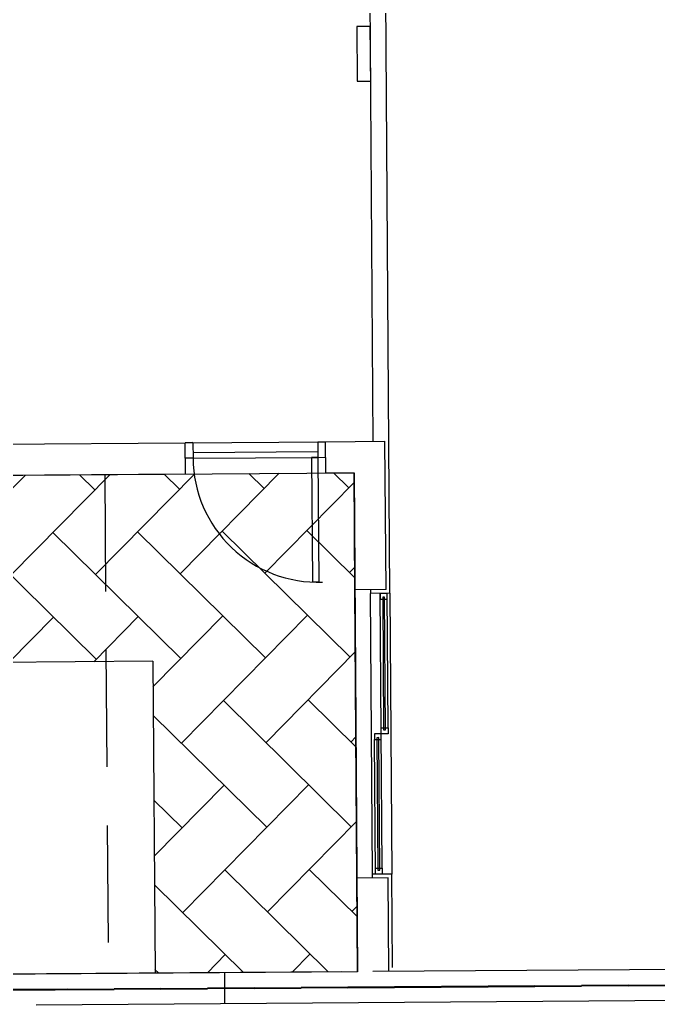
# Model space of a CAD drawing. Header units: feet. Extents: x 919634 to 928945, y 707022 to 708026.
# Drawn here: x 921024.07 to 921037.73, y 707142.37 to 707163.43 of the extents above; entities that cross this region are included whole.
import ezdxf

# ---------------------------------------------------------------- set-up
doc = ezdxf.new("R2010")
doc.units = ezdxf.units.FT
doc.header["$LTSCALE"] = 20
doc.header["$MEASUREMENT"] = 0
doc.linetypes.add('Site Plan$0$HIDDEN2', pattern=[0.1875, 0.125, -0.0625])
doc.linetypes.add('Site Plan$0$PHANTOM2', pattern=[1.25, 0.625, -0.125, 0.125, -0.125, 0.125, -0.125])
for name, color, linetype in [('-u-site-xref', 7, 'Continuous'), ('Site Plan$0$-u-site-bldg_interior', 252, 'Continuous'), ('Site Plan$0$SP-BLDG-ROOF ABOVE', 4, 'Site Plan$0$HIDDEN2'), ('Site Plan$0$SP-LOT PAVERS', 254, 'Continuous')]:
    doc.layers.add(name, color=color, linetype=linetype)
for name, color, linetype, lineweight in [('Site Plan$0$SP-LOT LINES', 252, 'Site Plan$0$PHANTOM2', 40), ('Site Plan$0$SP-SIDEWALK', 2, 'Continuous', 25), ('SP-BUILDING-FOOTPRINT', 1, 'Continuous', 25)]:
    doc.layers.add(name, color=color, linetype=linetype, lineweight=lineweight)
doc.layers.get('-u-site-xref').off()

# ---------------------------------------------------------------- blocks, each defined once
blk = doc.blocks.new('Site Plan$0$DR1H902')
for p, q in [((-0.5, 0), (-0.5, 1)), ((-0.5, 1.000000000000057), (-0.4500000000000455, 1.000000000000057)), ((-0.4500000000000455, 0), (-0.4500000000000455, 1)), ((-0.5, -5.684341886080801e-14), (-0.4500000000000455, -5.684341886080801e-14))]:
    blk.add_line(p, q)
blk.add_arc((-0.5, 0), 1, 0, 91.70698490235472)
blk = doc.blocks.new('Site Plan')
at = {"layer": 'Site Plan$0$SP-LOT PAVERS'}
h = blk.add_hatch(dxfattribs=at)
h.set_pattern_fill('AR-HBONE', color=256, scale=0.32, angle=-89.58178215075662)
h.set_pattern_definition([(315.4182178492434, (0, 0), (1.810145136983853, 0.01321298806884015), [3.84, -1.28]), (45.41821784924338, (0.9116790626081567, -0.8984660745381309), (1.810145136983853, 0.01321298806884), [3.84, -1.28])])
h.paths.add_polyline_path([(921011.0742972601, 707144.6047238099), (920991.0747676169, 707144.4618016653), (920990.9389918532, 707163.4613165258), (921010.8991621824, 707163.6038919752), (921010.9706235597, 707153.6040844824), (921031.2201055855, 707153.7489213148), (921031.2963310342, 707143.0824628564), (921026.9631486626, 707143.0514967423), (921026.915508391, 707149.717944584), (921011.0385676002, 707149.6044835942)])
at = {"layer": 'Site Plan$0$-u-site-bldg_interior'}
for p, q in [((921031.6319980096, 707154.4184843472, 2.697553342125345e-08), (921031.5605370813, 707164.4182290107, 2.697553342125345e-08)), ((921031.9885476335, 707151.1709493625, 2.697553342125345e-08), (921031.8944574113, 707164.3372798361, 2.697553342125345e-08)), ((921011.6325091419, 707154.2754981886, 2.697553342125345e-08), (921027.6086771014, 707154.3897325883, 2.697553342125345e-08)), ((921027.7753383591, 707154.3910850218, 2.697553342125345e-08), (921027.6086759479, 707154.3898940063, 2.697553342125345e-08)), ((921027.6134423169, 707153.7229215261, 2.697553342125345e-08), (921027.6086771014, 707154.3897325883, 2.697553342125345e-08)), ((921027.6086782663, 707154.3895711703, 2.697553342125345e-08), (921030.6089240921, 707154.4111731793, 2.697553342125345e-08)), ((921027.7753395126, 707154.3909236038, 2.697553342125345e-08), (921027.777722697, 707154.0574373637, 2.697553342125345e-08)), ((921030.4422616698, 707154.4099821638, 2.697553342125345e-08), (921030.608924081, 707154.4111731793, 2.697553342125345e-08)), ((921030.4422616698, 707154.4099821638, 2.697553342125345e-08), (921030.4446437007, 707154.0766573416, 2.697553342125345e-08)), ((921030.608924081, 707154.4111731793, 2.697553342125345e-08), (921031.8819916262, 707154.4202708704, 2.697553342125345e-08)), ((921030.6136881429, 707153.7445235349, 2.697553342125345e-08), (921030.608924081, 707154.4111731793, 2.697553342125345e-08)), ((921031.9046209202, 707151.2536850602, 2.697553342125345e-08), (921031.8819916262, 707154.4202708704, 2.697553342125345e-08)), ((921027.777722697, 707154.0574373637, 2.697553342125345e-08), (921027.6110602859, 707154.0562463482, 2.697553342125345e-08)), ((921027.7768294355, 707154.182434172, 2.697553342125345e-08), (921030.4437504392, 707154.2016541499, 2.697553342125345e-08)), ((921027.777722697, 707154.0574373637, 2.697553342125345e-08), (921030.4446437007, 707154.0766573416, 2.697553342125345e-08)), ((921030.4446437007, 707154.0766573416, 2.697553342125345e-08), (921030.6113061119, 707154.077848357, 2.697553342125345e-08)), ((921010.9706235597, 707153.6040844824, 2.697553342125345e-08), (921027.6134411633, 707153.723082944, 2.697553342125345e-08)), ((921030.6136881429, 707153.7445235349, 2.697553342125345e-08), (921031.2201060439, 707153.7488571642, 2.697553342125345e-08)), ((921031.2379712759, 707151.2489209983, 2.697553342125345e-08), (921031.2201060439, 707153.7488571642, 2.697553342125345e-08)), ((921031.9046208931, 707151.25368506, 2.697553342125345e-08), (921031.2379713032, 707151.2489209985, 2.697553342125345e-08)), ((921031.2820388213, 707145.082411789, 2.697553342125345e-08), (921031.2379713032, 707151.2489209985, 2.697553342125345e-08)), ((921031.5712961254, 707151.2513030295, 2.697553342125345e-08), (921031.5718916331, 707151.167971824, 2.697553342125345e-08)), ((921031.9885476063, 707151.1709493623, 2.697553342125345e-08), (921031.5718916331, 707151.167971824, 2.697553342125345e-08)), ((921031.6147681901, 707145.1681250259, 2.697553342125345e-08), (921031.5718916331, 707151.167971824, 2.697553342125345e-08)), ((921031.8222029152, 707145.2946106034, 2.697553342125346e-08), (921031.7802196199, 707151.1694605931, 2.697553342125352e-08)), ((921031.9465942463, 707148.2955761409, 2.697553342125345e-08), (921031.9260492295, 707151.1705027317, 2.697553342125345e-08)), ((921031.9885476065, 707151.1709493623, 2.697553342125345e-08), (921032.0314241635, 707145.1711025642, 2.697553342125345e-08)), ((921031.677284077, 707145.1661214381, 2.697553342125345e-08), (921031.6567215503, 707148.0434982473, 2.697553342125345e-08)), ((921031.9486884654, 707145.0871758509, 2.697553342125345e-08), (921031.2820388213, 707145.082411789, 2.697553342125345e-08)), ((921031.2963310342, 707143.0824628564, 2.697553342125345e-08), (921031.2820388485, 707145.0824117892, 2.697553342125345e-08)), ((921032.0314241633, 707145.1711025642, 2.697553342125345e-08), (921031.6147681901, 707145.1681250259, 2.697553342125345e-08)), ((921031.6153636979, 707145.0847938203, 2.697553342125345e-08), (921031.6147681901, 707145.1681250259, 2.697553342125345e-08)), ((921031.9629806783, 707143.0872269183, 2.697553342125345e-08), (921031.9486884926, 707145.0871758511, 2.697553342125345e-08)), ((921032.0457163762, 707143.1711536316, 2.697553342125345e-08), (921032.0314241905, 707145.1711025643, 2.697553342125345e-08)), ((921065.0014575332, 707143.3233289695, 2.697553752533984e-08), (921031.6220817787, 707143.084790761, 2.697553342125345e-08)), ((921030.9554321346, 707143.0800266992, 2.697553342125345e-08), (921023.4116118965, 707143.0261164829, 2.697553752533984e-08)), ((921028.4479238066, 707143.0621073544, 2.697553342125345e-08), (921028.4526878685, 707142.39545771, 2.697553342125345e-08)), ((921071.4229477674, 707142.702535017, 2.697553496135347e-08), (921024.4239245021, 707142.3666670579, 2.697553752533984e-08))]:
    blk.add_line(p, q, dxfattribs=at)
at = {"layer": 'Site Plan$0$-u-site-bldg_interior', "elevation": 2.697553752533984e-08}
for points in [[(921031.2852968121, 707162.1185911994), (921031.5769560314, 707162.1206754765), (921031.5686189231, 707163.287312354), (921031.2769597038, 707163.285228077)], [(921031.9269424911, 707151.0455059233), (921031.9260492295, 707151.1705027317), (921031.7802196199, 707151.1694605931), (921031.7811128815, 707151.0444637849)], [(921031.832897131, 707151.08650158), (921031.853144394, 707148.2532405918), (921031.8948099968, 707148.2535383457), (921031.8745627338, 707151.0867993338)], [(921031.80255116, 707148.0445403858), (921031.8016578984, 707148.1695371941), (921031.6558282886, 707148.1684950555), (921031.6567215503, 707148.0434982473)], [(921031.9465942463, 707148.2955761409), (921031.947487508, 707148.1705793326), (921031.8016578984, 707148.1695371941), (921031.8007646367, 707148.2945340024)], [(921031.7085057999, 707148.0855360423), (921031.7287530629, 707145.2522750542), (921031.7704186656, 707145.2525728082), (921031.7501714026, 707148.0858337962)], [(921031.8222029152, 707145.2946106034), (921031.8230961768, 707145.169613795), (921031.6772665671, 707145.1685716565), (921031.6763733055, 707145.2935684648)]]:
    blk.add_lwpolyline(points, close=True, dxfattribs=at)
at = {"layer": 'Site Plan$0$SP-BLDG-ROOF ABOVE', "elevation": 2.697553752533984e-08}
blk.add_lwpolyline([(921025.8870351434, 707153.7107389008), (921025.9632596305, 707143.0444150062)], dxfattribs=at)
at = {"layer": 'Site Plan$0$SP-LOT LINES', "ltscale": 0.4, "elevation": 2.697553752533984e-08}
for points in [[(921084.9294455975, 707165.1330237183), (921085.0866596398, 707143.1335854585), (920991.0890598026, 707142.4618527323), (920990.9318457603, 707164.4612909921)], [(921085.0866596398, 707143.1335854585), (921085.2438736821, 707121.1341471988), (920991.246273845, 707120.4624144726), (920991.0890598026, 707142.4618527323)]]:
    blk.add_lwpolyline(points, close=True, dxfattribs=at)
at = {"layer": 'Site Plan$0$SP-SIDEWALK'}
for p, q in [((921026.915508391, 707149.717944584, 2.697553342125345e-08), (921011.3794261838, 707149.6069194634, 2.697553752533984e-08)), ((921026.915508391, 707149.717944584, 2.697553342125345e-08), (921026.9631486626, 707143.0514967424, 2.697553342125345e-08)), ((921030.9554321346, 707143.0800266991, 2.697553342125345e-08), (921026.622209447, 707143.0490602968, 2.697553342125345e-08))]:
    blk.add_line(p, q, dxfattribs=at)
at = {"layer": 'Site Plan$0$-u-site-bldg_interior', "extrusion": (0, 0, -1), "xscale": -2.666990255305791, "yscale": 2.666990255305791, "zscale": -7.111974014148773, "rotation": 179.5905555558698}
blk.add_blockref('Site Plan$0$DR1H902', (-921029.1111826221, 707154.0671280617, -2.697553342125345e-08), dxfattribs=at)

msp = doc.modelspace()

# ---------------------------------------------------------------- block references
at = {"layer": '-u-site-xref'}
msp.add_blockref('Site Plan', (0, 0), dxfattribs=at)

# ---------------------------------------------------------------- next in the draw order: linework, layer by layer
at = {"layer": 'SP-BUILDING-FOOTPRINT', "elevation": 2.697553752533984e-08}
msp.add_lwpolyline([(921002.6981065494, 707208.8799054385), (921002.7790951445, 707197.5469254337), (921023.028579005, 707197.6915055121), (921023.1095675987, 707186.3585257109), (921030.9866656389, 707186.4148817759), (921031.0628915472, 707175.7483590154), (921010.813408145, 707175.6037147862), (921010.9706231012, 707153.6041486327), (921031.2201055855, 707153.7489213148), (921031.2963310342, 707143.0824628564), (921023.4116118965, 707143.0261164829), (921023.500221125, 707131.6931916997), (921003.2507381814, 707131.5484833198), (921003.3317281558, 707120.215310304)], dxfattribs=at)

doc.saveas('drawing.dxf')
